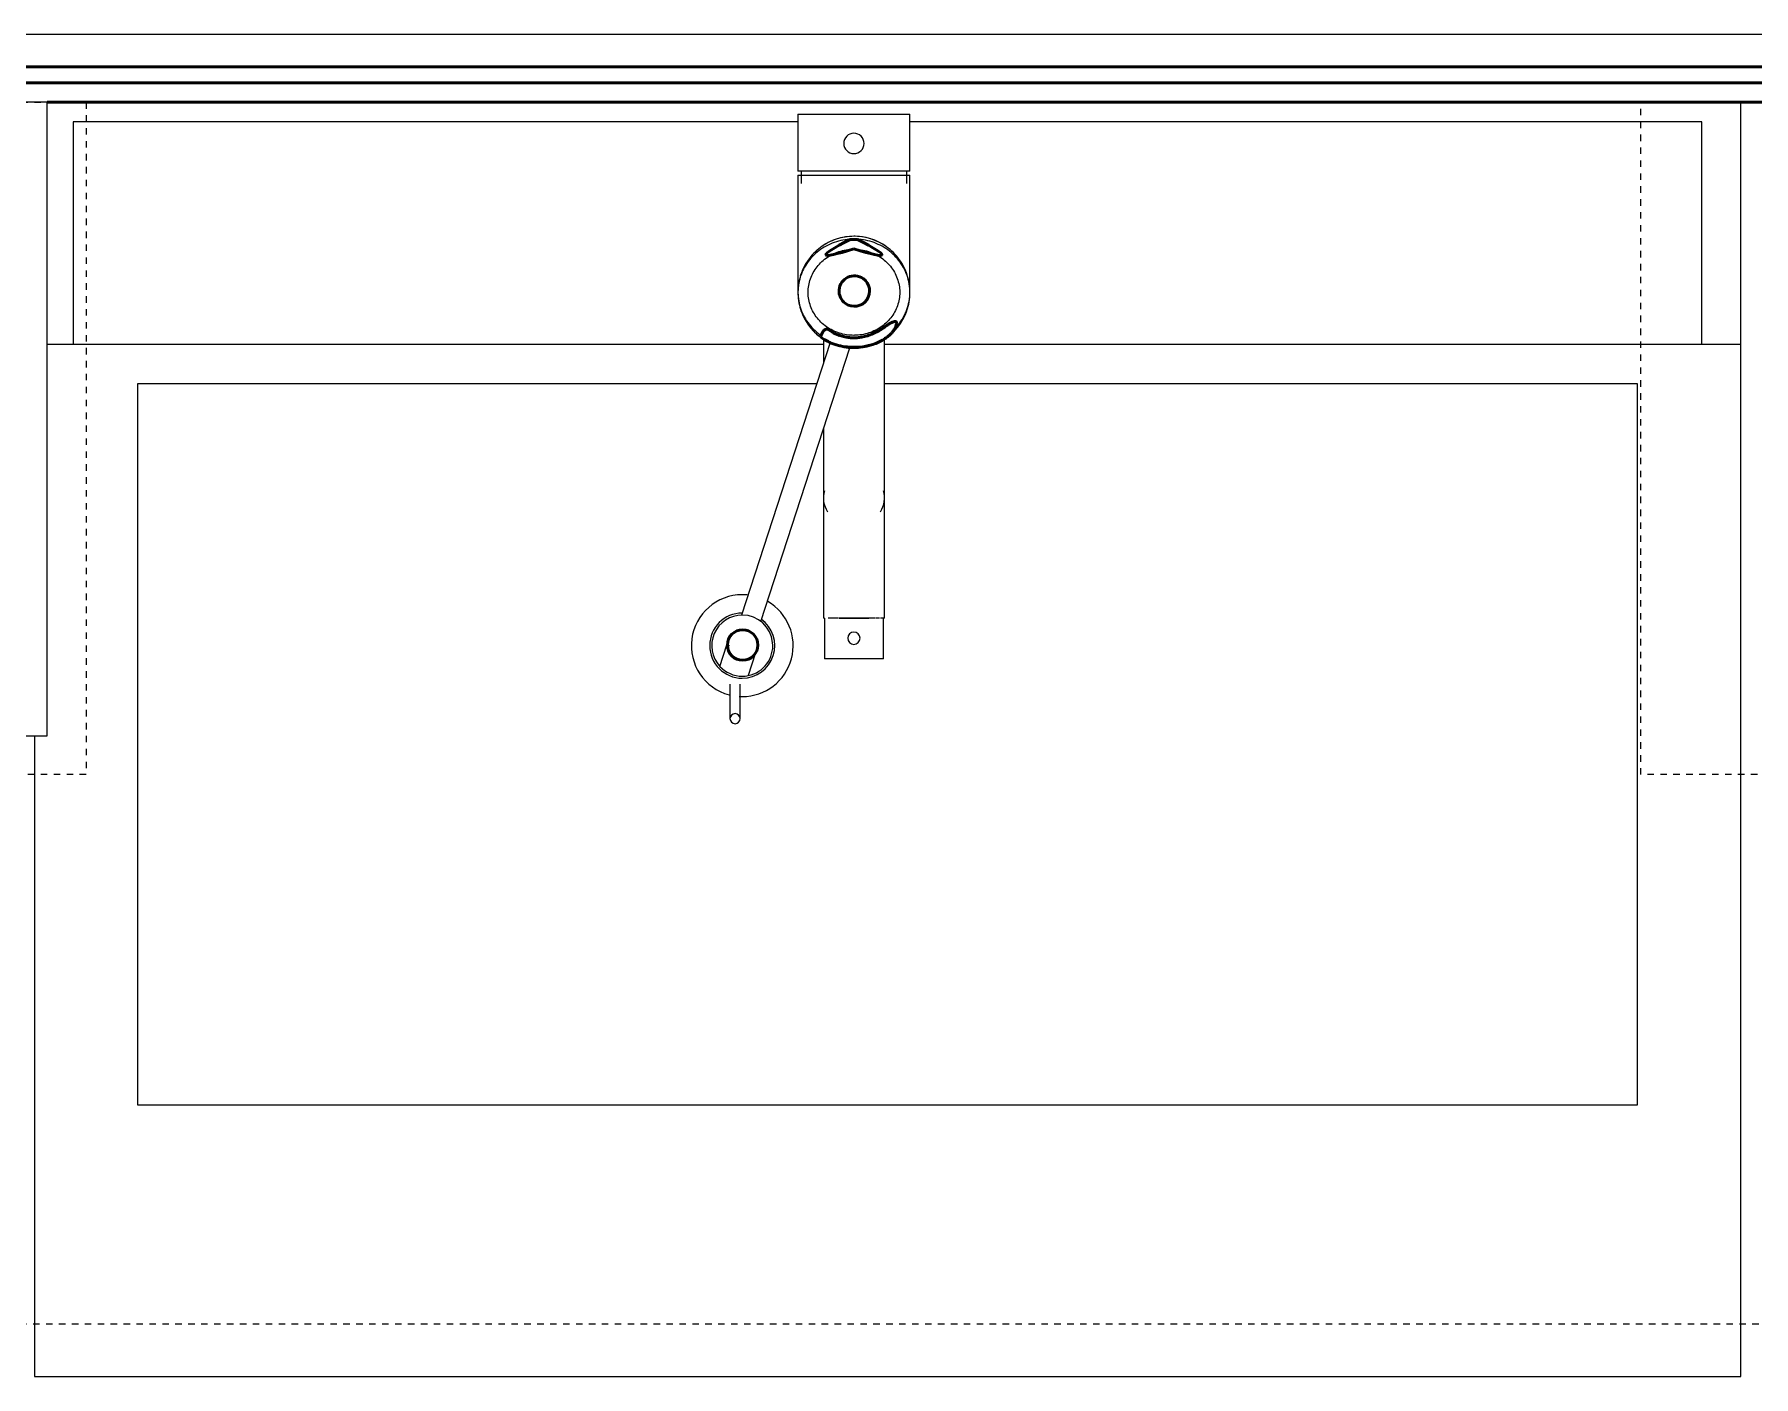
# Model space of a CAD drawing. Header units: inches. Extents: x -4217 to -1814, y 9706 to 12425.
# Drawn here: x -2871.32 to -2838.07, y 11421.91 to 11447.86 of the extents above; entities that cross this region are included whole.
import ezdxf

# ---------------------------------------------------------------- set-up
doc = ezdxf.new("R2010")
doc.units = ezdxf.units.IN
doc.header["$MEASUREMENT"] = 0
doc.linetypes.add('Dash', pattern=[0.25, 0.125, -0.125])
for name, color, linetype, lineweight in [('A-GENM-2', 250, 'Continuous', 9), ('A-GENM-3', 10, 'Continuous', 50), ('A-WALL-3', 10, 'Continuous', 50), ('A-WALL-4', 50, 'Continuous', 13), ('P-SANR-FIXT-2', 250, 'Continuous', 9), ('Q-CASE-3', 250, 'Continuous', 9), ('Q-CASE-4', 250, 'Dash', 9), ('Q-CASE-HDLN-1', 250, 'Dash', 9)]:
    doc.layers.add(name, color=color, linetype=linetype, lineweight=lineweight)

msp = doc.modelspace()

# ---------------------------------------------------------------- linework, layer by layer
at = {"layer": 'A-GENM-2'}
for p, q in [((-2856.55641, 11446.32117), (-2856.55641, 11445.21823)), ((-2856.55641, 11446.32117), (-2854.39106, 11446.32117)), ((-2854.39106, 11445.21823), (-2854.39106, 11446.32117)), ((-2854.39106, 11445.21823), (-2856.55641, 11445.21823)), ((-2856.55641, 11445.14007), (-2856.55641, 11442.87629)), ((-2856.55641, 11445.14007), (-2854.39106, 11445.14007)), ((-2856.49736, 11445.21823), (-2856.49736, 11444.97773)), ((-2854.45011, 11444.97773), (-2854.45011, 11445.21823)), ((-2854.39106, 11442.87629), (-2854.39106, 11445.14007)), ((-2855.93578, 11441.90582), (-2857.64897, 11436.63317)), ((-2857.27521, 11436.50943), (-2855.55481, 11441.80429)), ((-2856.06429, 11441.97643), (-2856.06429, 11441.51032)), ((-2854.88319, 11436.57708), (-2854.88319, 11441.97643)), ((-2856.06429, 11440.24452), (-2856.06429, 11436.57708)), ((-2856.06429, 11438.90149), (-2856.06429, 11437.98436)), ((-2854.88319, 11437.98436), (-2854.88319, 11438.90149)), ((-2856.04417, 11436.57708), (-2856.06429, 11436.57708)), ((-2856.0446, 11436.57708), (-2856.0446, 11435.78968)), ((-2855.89132, 11436.57708), (-2855.97055, 11436.57708)), ((-2855.76901, 11436.57708), (-2855.87869, 11436.57708)), ((-2855.62658, 11436.57708), (-2855.75971, 11436.57708)), ((-2855.75917, 11436.57708), (-2855.62682, 11436.57708)), ((-2855.32587, 11436.57708), (-2855.6216, 11436.57708)), ((-2855.62149, 11436.57708), (-2855.32599, 11436.57708)), ((-2855.18776, 11436.57708), (-2855.32089, 11436.57708)), ((-2855.32065, 11436.57708), (-2855.1883, 11436.57708)), ((-2855.06878, 11436.57708), (-2855.17846, 11436.57708)), ((-2854.97692, 11436.57708), (-2855.05615, 11436.57708)), ((-2854.88319, 11436.57708), (-2854.9623, 11436.57708)), ((-2854.90287, 11435.78968), (-2854.90287, 11436.57708)), ((-2858.06593, 11435.64279), (-2857.93364, 11436.06194)), ((-2857.93364, 11436.06194), (-2857.88173, 11436.04555)), ((-2857.3835, 11435.88831), (-2857.51688, 11435.46568)), ((-2854.90287, 11435.78968), (-2856.0446, 11435.78968)), ((-2857.87169, 11435.2977), (-2857.87169, 11434.63256)), ((-2857.67484, 11434.63256), (-2857.67484, 11435.2977))]:
    msp.add_line(p, q, dxfattribs=at)
at = {"layer": 'A-GENM-2', "flags": 128}
for points in [[(-2855.47374, 11443.90534), (-2855.51682, 11443.90453), (-2855.55983, 11443.90208), (-2855.60271, 11443.89802), (-2855.64539, 11443.89233), (-2855.6878, 11443.88503), (-2855.72988, 11443.87614), (-2855.77156, 11443.86565), (-2855.81278, 11443.8536), (-2855.85346, 11443.83999), (-2855.89356, 11443.82485), (-2855.93299, 11443.8082), (-2855.97171, 11443.79006), (-2856.00965, 11443.77046), (-2856.04675, 11443.74944), (-2856.08295, 11443.72701), (-2856.11819, 11443.70322), (-2856.15241, 11443.67811), (-2856.18557, 11443.6517), (-2856.2176, 11443.62405), (-2856.24845, 11443.59519), (-2856.27808, 11443.56516), (-2856.30644, 11443.53402), (-2856.33347, 11443.50182), (-2856.35913, 11443.46859), (-2856.38338, 11443.4344), (-2856.40618, 11443.39931), (-2856.42749, 11443.36335), (-2856.44727, 11443.3266), (-2856.4655, 11443.28911), (-2856.48213, 11443.25094), (-2856.49714, 11443.21215), (-2856.5105, 11443.17282), (-2856.5222, 11443.13299), (-2856.5322, 11443.09274), (-2856.54049, 11443.05213), (-2856.54707, 11443.01123), (-2856.55191, 11442.9701), (-2856.555, 11442.92883), (-2856.55635, 11442.88746), (-2856.55641, 11442.87629)], [(-2855.47374, 11443.95897), (-2855.51703, 11443.9581), (-2855.56026, 11443.9555), (-2855.60335, 11443.95118), (-2855.64623, 11443.94514), (-2855.68883, 11443.93738), (-2855.73109, 11443.92793), (-2855.77294, 11443.9168), (-2855.81431, 11443.904), (-2855.85514, 11443.88956), (-2855.89535, 11443.8735), (-2855.93489, 11443.85584), (-2855.97369, 11443.83662), (-2856.0117, 11443.81586), (-2856.04884, 11443.79359), (-2856.08506, 11443.76986), (-2856.12031, 11443.7447), (-2856.15452, 11443.71815), (-2856.18764, 11443.69025), (-2856.21962, 11443.66105), (-2856.2504, 11443.6306), (-2856.27994, 11443.59894), (-2856.3082, 11443.56612), (-2856.33512, 11443.5322), (-2856.36066, 11443.49723), (-2856.38478, 11443.46126), (-2856.40744, 11443.42436), (-2856.42861, 11443.38659), (-2856.44825, 11443.34799), (-2856.46634, 11443.30865), (-2856.48283, 11443.26861), (-2856.49772, 11443.22794), (-2856.51096, 11443.18671)], [(-2856.12031, 11443.7447), (-2856.15452, 11443.71815), (-2856.18764, 11443.69025), (-2856.21962, 11443.66105), (-2856.2504, 11443.6306), (-2856.27994, 11443.59894), (-2856.3082, 11443.56612), (-2856.33512, 11443.5322), (-2856.36066, 11443.49723), (-2856.38478, 11443.46126), (-2856.40744, 11443.42436), (-2856.42861, 11443.38659), (-2856.44825, 11443.34799), (-2856.46634, 11443.30865), (-2856.48283, 11443.26861)], [(-2856.12031, 11443.7447), (-2856.15452, 11443.71815), (-2856.18764, 11443.69025), (-2856.21962, 11443.66105), (-2856.2504, 11443.6306), (-2856.27994, 11443.59894), (-2856.3082, 11443.56612), (-2856.33512, 11443.5322), (-2856.36066, 11443.49723), (-2856.38478, 11443.46126), (-2856.40744, 11443.42436), (-2856.42861, 11443.38659), (-2856.44825, 11443.34799), (-2856.46634, 11443.30865), (-2856.48283, 11443.26861)], [(-2856.12031, 11443.7447), (-2856.15452, 11443.71815), (-2856.18764, 11443.69025), (-2856.21962, 11443.66105), (-2856.2504, 11443.6306), (-2856.27994, 11443.59894), (-2856.3082, 11443.56612), (-2856.33512, 11443.5322), (-2856.36066, 11443.49723), (-2856.38478, 11443.46126), (-2856.40744, 11443.42436), (-2856.42861, 11443.38659), (-2856.44825, 11443.34799), (-2856.46634, 11443.30865), (-2856.48283, 11443.26861)], [(-2856.12031, 11443.7447), (-2856.15452, 11443.71815), (-2856.18764, 11443.69025), (-2856.21962, 11443.66105), (-2856.2504, 11443.6306), (-2856.27994, 11443.59894), (-2856.3082, 11443.56612), (-2856.33512, 11443.5322), (-2856.36066, 11443.49723), (-2856.38478, 11443.46126), (-2856.40744, 11443.42436), (-2856.42861, 11443.38659), (-2856.44825, 11443.34799), (-2856.46634, 11443.30865), (-2856.48283, 11443.26861)], [(-2856.12031, 11443.7447), (-2856.15452, 11443.71815), (-2856.18764, 11443.69025), (-2856.21962, 11443.66105), (-2856.2504, 11443.6306), (-2856.27994, 11443.59894), (-2856.3082, 11443.56612), (-2856.33512, 11443.5322), (-2856.36066, 11443.49723), (-2856.38478, 11443.46126), (-2856.40744, 11443.42436), (-2856.42861, 11443.38659), (-2856.44825, 11443.34799), (-2856.46634, 11443.30865), (-2856.48283, 11443.26861)], [(-2856.35956, 11442.87629), (-2856.35886, 11442.90934), (-2856.35677, 11442.94234), (-2856.35328, 11442.97525), (-2856.34839, 11443.008), (-2856.34213, 11443.04054), (-2856.33449, 11443.07284), (-2856.32549, 11443.10484), (-2856.31514, 11443.13648), (-2856.30345, 11443.16772), (-2856.29044, 11443.19852), (-2856.27613, 11443.22881), (-2856.26054, 11443.25856), (-2856.2437, 11443.28772), (-2856.22562, 11443.31623), (-2856.20633, 11443.34406), (-2856.18587, 11443.37116), (-2856.16426, 11443.39749), (-2856.14154, 11443.423), (-2856.11774, 11443.44764), (-2856.0929, 11443.47139), (-2856.06705, 11443.49419), (-2856.04024, 11443.51601), (-2856.01251, 11443.53682), (-2855.9839, 11443.55658), (-2855.95445, 11443.57525), (-2855.92422, 11443.59281), (-2855.89325, 11443.60922), (-2855.8616, 11443.62445), (-2855.82931, 11443.63848), (-2855.79643, 11443.65129), (-2855.76302, 11443.66285), (-2855.72914, 11443.67314), (-2855.69483, 11443.68214), (-2855.66016, 11443.68985), (-2855.62519, 11443.69623), (-2855.58996, 11443.7013), (-2855.55454, 11443.70502), (-2855.51899, 11443.70741), (-2855.48336, 11443.70844), (-2855.47374, 11443.70849)], [(-2855.47374, 11443.95897), (-2855.51703, 11443.9581), (-2855.56026, 11443.9555), (-2855.60335, 11443.95118), (-2855.64623, 11443.94514), (-2855.68883, 11443.93738), (-2855.73109, 11443.92793), (-2855.77294, 11443.9168), (-2855.81431, 11443.904), (-2855.85514, 11443.88956), (-2855.89535, 11443.8735), (-2855.93489, 11443.85584), (-2855.97369, 11443.83662), (-2856.0117, 11443.81586), (-2856.04884, 11443.79359), (-2856.08506, 11443.76986)], [(-2855.47374, 11443.95897), (-2855.51703, 11443.9581), (-2855.56026, 11443.9555), (-2855.60335, 11443.95118), (-2855.64623, 11443.94514), (-2855.68883, 11443.93738), (-2855.73109, 11443.92793), (-2855.77294, 11443.9168), (-2855.81431, 11443.904), (-2855.85514, 11443.88956), (-2855.89535, 11443.8735), (-2855.93489, 11443.85584), (-2855.97369, 11443.83662), (-2856.0117, 11443.81586), (-2856.04884, 11443.79359), (-2856.08506, 11443.76986)], [(-2855.47374, 11443.95897), (-2855.51703, 11443.9581), (-2855.56026, 11443.9555), (-2855.60335, 11443.95118), (-2855.64623, 11443.94514), (-2855.68883, 11443.93738), (-2855.73109, 11443.92793), (-2855.77294, 11443.9168), (-2855.81431, 11443.904), (-2855.85514, 11443.88956), (-2855.89535, 11443.8735), (-2855.93489, 11443.85584), (-2855.97369, 11443.83662), (-2856.0117, 11443.81586), (-2856.04884, 11443.79359), (-2856.08506, 11443.76986)], [(-2855.47374, 11443.95897), (-2855.51703, 11443.9581), (-2855.56026, 11443.9555), (-2855.60335, 11443.95118), (-2855.64623, 11443.94514), (-2855.68883, 11443.93738), (-2855.73109, 11443.92793), (-2855.77294, 11443.9168), (-2855.81431, 11443.904), (-2855.85514, 11443.88956), (-2855.89535, 11443.8735), (-2855.93489, 11443.85584), (-2855.97369, 11443.83662), (-2856.0117, 11443.81586), (-2856.04884, 11443.79359), (-2856.08506, 11443.76986)], [(-2855.47374, 11443.95897), (-2855.51703, 11443.9581), (-2855.56026, 11443.9555), (-2855.60335, 11443.95118), (-2855.64623, 11443.94514), (-2855.68883, 11443.93738), (-2855.73109, 11443.92793), (-2855.77294, 11443.9168), (-2855.81431, 11443.904), (-2855.85514, 11443.88956), (-2855.89535, 11443.8735), (-2855.93489, 11443.85584), (-2855.97369, 11443.83662), (-2856.0117, 11443.81586), (-2856.04884, 11443.79359), (-2856.08506, 11443.76986)], [(-2854.4424, 11443.20575), (-2854.4564, 11443.24673), (-2854.47203, 11443.28711), (-2854.48926, 11443.32684), (-2854.50807, 11443.36585), (-2854.52842, 11443.40407), (-2854.55028, 11443.44146), (-2854.57362, 11443.47793), (-2854.5984, 11443.51345), (-2854.62458, 11443.54794), (-2854.65211, 11443.58136), (-2854.68097, 11443.61365), (-2854.71109, 11443.64477), (-2854.74243, 11443.67465), (-2854.77494, 11443.70325), (-2854.80857, 11443.73054), (-2854.84326, 11443.75645), (-2854.87896, 11443.78096), (-2854.91562, 11443.80402), (-2854.95316, 11443.8256), (-2854.99154, 11443.84566), (-2855.03069, 11443.86417), (-2855.07055, 11443.88109), (-2855.11105, 11443.89641), (-2855.15214, 11443.9101), (-2855.19374, 11443.92213), (-2855.23578, 11443.93249), (-2855.27821, 11443.94116), (-2855.32095, 11443.94813), (-2855.36393, 11443.95338), (-2855.40709, 11443.95691), (-2855.45036, 11443.95871), (-2855.47374, 11443.95897)], [(-2854.84326, 11443.75645), (-2854.87896, 11443.78096), (-2854.91562, 11443.80402), (-2854.95316, 11443.8256), (-2854.99154, 11443.84566), (-2855.03069, 11443.86417), (-2855.07055, 11443.88109), (-2855.11105, 11443.89641), (-2855.15214, 11443.9101), (-2855.19374, 11443.92213), (-2855.23578, 11443.93249), (-2855.27821, 11443.94116), (-2855.32095, 11443.94813), (-2855.36393, 11443.95338), (-2855.40709, 11443.95691), (-2855.45036, 11443.95871), (-2855.47374, 11443.95897)], [(-2854.84326, 11443.75645), (-2854.87896, 11443.78096), (-2854.91562, 11443.80402), (-2854.95316, 11443.8256), (-2854.99154, 11443.84566), (-2855.03069, 11443.86417), (-2855.07055, 11443.88109), (-2855.11105, 11443.89641), (-2855.15214, 11443.9101), (-2855.19374, 11443.92213), (-2855.23578, 11443.93249), (-2855.27821, 11443.94116), (-2855.32095, 11443.94813), (-2855.36393, 11443.95338), (-2855.40709, 11443.95691), (-2855.45036, 11443.95871), (-2855.47374, 11443.95897)], [(-2854.84326, 11443.75645), (-2854.87896, 11443.78096), (-2854.91562, 11443.80402), (-2854.95316, 11443.8256), (-2854.99154, 11443.84566), (-2855.03069, 11443.86417), (-2855.07055, 11443.88109), (-2855.11105, 11443.89641), (-2855.15214, 11443.9101), (-2855.19374, 11443.92213), (-2855.23578, 11443.93249), (-2855.27821, 11443.94116), (-2855.32095, 11443.94813), (-2855.36393, 11443.95338), (-2855.40709, 11443.95691), (-2855.45036, 11443.95871), (-2855.47374, 11443.95897)], [(-2854.84326, 11443.75645), (-2854.87896, 11443.78096), (-2854.91562, 11443.80402), (-2854.95316, 11443.8256), (-2854.99154, 11443.84566), (-2855.03069, 11443.86417), (-2855.07055, 11443.88109), (-2855.11105, 11443.89641), (-2855.15214, 11443.9101), (-2855.19374, 11443.92213), (-2855.23578, 11443.93249), (-2855.27821, 11443.94116), (-2855.32095, 11443.94813), (-2855.36393, 11443.95338), (-2855.40709, 11443.95691), (-2855.45036, 11443.95871), (-2855.47374, 11443.95897)], [(-2854.84326, 11443.75645), (-2854.87896, 11443.78096), (-2854.91562, 11443.80402), (-2854.95316, 11443.8256), (-2854.99154, 11443.84566), (-2855.03069, 11443.86417), (-2855.07055, 11443.88109), (-2855.11105, 11443.89641), (-2855.15214, 11443.9101), (-2855.19374, 11443.92213), (-2855.23578, 11443.93249), (-2855.27821, 11443.94116), (-2855.32095, 11443.94813), (-2855.36393, 11443.95338), (-2855.40709, 11443.95691), (-2855.45036, 11443.95871), (-2855.47374, 11443.95897)], [(-2854.39106, 11442.87629), (-2854.39193, 11442.91767), (-2854.39456, 11442.95898), (-2854.39893, 11443.00015), (-2854.40503, 11443.04111), (-2854.41287, 11443.08181), (-2854.42241, 11443.12216), (-2854.43365, 11443.16211), (-2854.44656, 11443.20159), (-2854.46113, 11443.24053), (-2854.47733, 11443.27887), (-2854.49513, 11443.31655), (-2854.51449, 11443.35351), (-2854.53539, 11443.38968), (-2854.55779, 11443.42502), (-2854.58166, 11443.45946), (-2854.60694, 11443.49295), (-2854.63361, 11443.52543), (-2854.66161, 11443.55687), (-2854.6909, 11443.5872), (-2854.72143, 11443.61638), (-2854.75315, 11443.64436), (-2854.78601, 11443.67111), (-2854.81995, 11443.69658), (-2854.85492, 11443.72072), (-2854.89086, 11443.74352), (-2854.92772, 11443.76493), (-2854.96544, 11443.78491), (-2855.00396, 11443.80345), (-2855.0432, 11443.8205), (-2855.08313, 11443.83605), (-2855.12366, 11443.85008), (-2855.16474, 11443.86255), (-2855.2063, 11443.87346), (-2855.24828, 11443.88279), (-2855.2906, 11443.89052), (-2855.33322, 11443.89664), (-2855.37605, 11443.90115), (-2855.41904, 11443.90403), (-2855.46211, 11443.90528), (-2855.47374, 11443.90534)], [(-2855.47374, 11443.70849), (-2855.4381, 11443.70782), (-2855.40252, 11443.7058), (-2855.36706, 11443.70243), (-2855.33177, 11443.69773), (-2855.29672, 11443.6917), (-2855.26197, 11443.68435), (-2855.22756, 11443.6757), (-2855.19355, 11443.66575), (-2855.16001, 11443.65453), (-2855.12699, 11443.64206), (-2855.09453, 11443.62836), (-2855.0627, 11443.61345), (-2855.03154, 11443.59735), (-2855.00111, 11443.5801), (-2854.97144, 11443.56173), (-2854.9426, 11443.54226), (-2854.91463, 11443.52173), (-2854.88757, 11443.50018), (-2854.86145, 11443.47764), (-2854.83634, 11443.45414), (-2854.81225, 11443.42973), (-2854.78923, 11443.40446), (-2854.76732, 11443.37835), (-2854.74655, 11443.35145), (-2854.72694, 11443.32382), (-2854.70854, 11443.29548), (-2854.69135, 11443.26649), (-2854.67542, 11443.2369), (-2854.66077, 11443.20674), (-2854.64741, 11443.17608), (-2854.63536, 11443.14495), (-2854.62464, 11443.11341), (-2854.61528, 11443.08151), (-2854.60727, 11443.04929), (-2854.60063, 11443.0168), (-2854.59538, 11442.9841), (-2854.59151, 11442.95124), (-2854.58904, 11442.91826), (-2854.58796, 11442.88521), (-2854.58791, 11442.87629)], [(-2854.4564, 11443.24673), (-2854.47203, 11443.28711), (-2854.48926, 11443.32684), (-2854.50807, 11443.36585), (-2854.52842, 11443.40407), (-2854.55028, 11443.44146), (-2854.57362, 11443.47793), (-2854.5984, 11443.51345), (-2854.62458, 11443.54794), (-2854.65211, 11443.58136), (-2854.68097, 11443.61365), (-2854.71109, 11443.64477), (-2854.74243, 11443.67465), (-2854.77494, 11443.70325), (-2854.80857, 11443.73054)], [(-2854.4564, 11443.24673), (-2854.47203, 11443.28711), (-2854.48926, 11443.32684), (-2854.50807, 11443.36585), (-2854.52842, 11443.40407), (-2854.55028, 11443.44146), (-2854.57362, 11443.47793), (-2854.5984, 11443.51345), (-2854.62458, 11443.54794), (-2854.65211, 11443.58136), (-2854.68097, 11443.61365), (-2854.71109, 11443.64477), (-2854.74243, 11443.67465), (-2854.77494, 11443.70325), (-2854.80857, 11443.73054)], [(-2854.4564, 11443.24673), (-2854.47203, 11443.28711), (-2854.48926, 11443.32684), (-2854.50807, 11443.36585), (-2854.52842, 11443.40407), (-2854.55028, 11443.44146), (-2854.57362, 11443.47793), (-2854.5984, 11443.51345), (-2854.62458, 11443.54794), (-2854.65211, 11443.58136), (-2854.68097, 11443.61365), (-2854.71109, 11443.64477), (-2854.74243, 11443.67465), (-2854.77494, 11443.70325), (-2854.80857, 11443.73054)], [(-2854.4564, 11443.24673), (-2854.47203, 11443.28711), (-2854.48926, 11443.32684), (-2854.50807, 11443.36585), (-2854.52842, 11443.40407), (-2854.55028, 11443.44146), (-2854.57362, 11443.47793), (-2854.5984, 11443.51345), (-2854.62458, 11443.54794), (-2854.65211, 11443.58136), (-2854.68097, 11443.61365), (-2854.71109, 11443.64477), (-2854.74243, 11443.67465), (-2854.77494, 11443.70325), (-2854.80857, 11443.73054)], [(-2854.4564, 11443.24673), (-2854.47203, 11443.28711), (-2854.48926, 11443.32684), (-2854.50807, 11443.36585), (-2854.52842, 11443.40407), (-2854.55028, 11443.44146), (-2854.57362, 11443.47793), (-2854.5984, 11443.51345), (-2854.62458, 11443.54794), (-2854.65211, 11443.58136), (-2854.68097, 11443.61365), (-2854.71109, 11443.64477), (-2854.74243, 11443.67465), (-2854.77494, 11443.70325), (-2854.80857, 11443.73054)], [(-2856.52254, 11443.14498), (-2856.53245, 11443.10283), (-2856.54066, 11443.06031), (-2856.54717, 11443.0175), (-2856.55195, 11442.97446), (-2856.55502, 11442.93126), (-2856.55635, 11442.88798), (-2856.55595, 11442.84468), (-2856.55382, 11442.80142), (-2856.54996, 11442.75829), (-2856.54439, 11442.71535), (-2856.53709, 11442.67266), (-2856.5281, 11442.6303), (-2856.51742, 11442.58834), (-2856.50507, 11442.54683), (-2856.49107, 11442.50585), (-2856.47544, 11442.46547), (-2856.45821, 11442.42574), (-2856.43941, 11442.38673), (-2856.41906, 11442.3485), (-2856.3972, 11442.31112), (-2856.37386, 11442.27465), (-2856.34908, 11442.23913), (-2856.3229, 11442.20464), (-2856.29536, 11442.17122), (-2856.26651, 11442.13893), (-2856.23639, 11442.10781), (-2856.20505, 11442.07793), (-2856.17253, 11442.04932), (-2856.13891, 11442.02204)], [(-2856.52254, 11443.14498), (-2856.53245, 11443.10283), (-2856.54066, 11443.06031), (-2856.54717, 11443.0175), (-2856.55195, 11442.97446), (-2856.55502, 11442.93126), (-2856.55635, 11442.88798), (-2856.55595, 11442.84468), (-2856.55382, 11442.80142), (-2856.54996, 11442.75829), (-2856.54439, 11442.71535), (-2856.53709, 11442.67266), (-2856.5281, 11442.6303), (-2856.51742, 11442.58834), (-2856.50507, 11442.54683)], [(-2856.52254, 11443.14498), (-2856.53245, 11443.10283), (-2856.54066, 11443.06031), (-2856.54717, 11443.0175), (-2856.55195, 11442.97446), (-2856.55502, 11442.93126), (-2856.55635, 11442.88798), (-2856.55595, 11442.84468), (-2856.55382, 11442.80142), (-2856.54996, 11442.75829), (-2856.54439, 11442.71535), (-2856.53709, 11442.67266), (-2856.5281, 11442.6303), (-2856.51742, 11442.58834), (-2856.50507, 11442.54683)], [(-2856.52254, 11443.14498), (-2856.53245, 11443.10283), (-2856.54066, 11443.06031), (-2856.54717, 11443.0175), (-2856.55195, 11442.97446), (-2856.55502, 11442.93126), (-2856.55635, 11442.88798), (-2856.55595, 11442.84468), (-2856.55382, 11442.80142), (-2856.54996, 11442.75829), (-2856.54439, 11442.71535), (-2856.53709, 11442.67266), (-2856.5281, 11442.6303), (-2856.51742, 11442.58834), (-2856.50507, 11442.54683)], [(-2856.52254, 11443.14498), (-2856.53245, 11443.10283), (-2856.54066, 11443.06031), (-2856.54717, 11443.0175), (-2856.55195, 11442.97446), (-2856.55502, 11442.93126), (-2856.55635, 11442.88798), (-2856.55595, 11442.84468), (-2856.55382, 11442.80142), (-2856.54996, 11442.75829), (-2856.54439, 11442.71535), (-2856.53709, 11442.67266), (-2856.5281, 11442.6303), (-2856.51742, 11442.58834), (-2856.50507, 11442.54683)], [(-2856.52254, 11443.14498), (-2856.53245, 11443.10283), (-2856.54066, 11443.06031), (-2856.54717, 11443.0175), (-2856.55195, 11442.97446), (-2856.55502, 11442.93126), (-2856.55635, 11442.88798), (-2856.55595, 11442.84468), (-2856.55382, 11442.80142), (-2856.54996, 11442.75829), (-2856.54439, 11442.71535), (-2856.53709, 11442.67266), (-2856.5281, 11442.6303), (-2856.51742, 11442.58834), (-2856.50507, 11442.54683)], [(-2854.44976, 11442.52464), (-2854.43651, 11442.56587), (-2854.42493, 11442.6076), (-2854.41502, 11442.64975), (-2854.40681, 11442.69227), (-2854.40031, 11442.73508), (-2854.39552, 11442.77812), (-2854.39246, 11442.82132), (-2854.39112, 11442.8646), (-2854.39152, 11442.9079), (-2854.39365, 11442.95115), (-2854.39751, 11442.99429), (-2854.40309, 11443.03723), (-2854.41038, 11443.07992), (-2854.41937, 11443.12228), (-2854.43005, 11443.16424)], [(-2854.43651, 11442.56587), (-2854.42493, 11442.6076), (-2854.41502, 11442.64975), (-2854.40681, 11442.69227), (-2854.40031, 11442.73508), (-2854.39552, 11442.77812), (-2854.39246, 11442.82132), (-2854.39112, 11442.8646), (-2854.39152, 11442.9079), (-2854.39365, 11442.95115), (-2854.39751, 11442.99429), (-2854.40309, 11443.03723), (-2854.41038, 11443.07992), (-2854.41937, 11443.12228), (-2854.43005, 11443.16424)], [(-2854.43651, 11442.56587), (-2854.42493, 11442.6076), (-2854.41502, 11442.64975), (-2854.40681, 11442.69227), (-2854.40031, 11442.73508), (-2854.39552, 11442.77812), (-2854.39246, 11442.82132), (-2854.39112, 11442.8646), (-2854.39152, 11442.9079), (-2854.39365, 11442.95115), (-2854.39751, 11442.99429), (-2854.40309, 11443.03723), (-2854.41038, 11443.07992), (-2854.41937, 11443.12228), (-2854.43005, 11443.16424)], [(-2854.43651, 11442.56587), (-2854.42493, 11442.6076), (-2854.41502, 11442.64975), (-2854.40681, 11442.69227), (-2854.40031, 11442.73508), (-2854.39552, 11442.77812), (-2854.39246, 11442.82132), (-2854.39112, 11442.8646), (-2854.39152, 11442.9079), (-2854.39365, 11442.95115), (-2854.39751, 11442.99429), (-2854.40309, 11443.03723), (-2854.41038, 11443.07992), (-2854.41937, 11443.12228), (-2854.43005, 11443.16424)], [(-2854.43651, 11442.56587), (-2854.42493, 11442.6076), (-2854.41502, 11442.64975), (-2854.40681, 11442.69227), (-2854.40031, 11442.73508), (-2854.39552, 11442.77812), (-2854.39246, 11442.82132), (-2854.39112, 11442.8646), (-2854.39152, 11442.9079), (-2854.39365, 11442.95115), (-2854.39751, 11442.99429), (-2854.40309, 11443.03723), (-2854.41038, 11443.07992), (-2854.41937, 11443.12228), (-2854.43005, 11443.16424)], [(-2854.43651, 11442.56587), (-2854.42493, 11442.6076), (-2854.41502, 11442.64975), (-2854.40681, 11442.69227), (-2854.40031, 11442.73508), (-2854.39552, 11442.77812), (-2854.39246, 11442.82132), (-2854.39112, 11442.8646), (-2854.39152, 11442.9079), (-2854.39365, 11442.95115), (-2854.39751, 11442.99429), (-2854.40309, 11443.03723), (-2854.41038, 11443.07992), (-2854.41937, 11443.12228), (-2854.43005, 11443.16424)], [(-2856.55641, 11442.87629), (-2856.55554, 11442.83491), (-2856.55291, 11442.7936), (-2856.54855, 11442.75243), (-2856.54244, 11442.71146), (-2856.53461, 11442.67077), (-2856.52506, 11442.63041), (-2856.51382, 11442.59047), (-2856.50091, 11442.55099), (-2856.48634, 11442.51205), (-2856.47014, 11442.47371), (-2856.45235, 11442.43603), (-2856.43298, 11442.39907), (-2856.41208, 11442.3629), (-2856.38968, 11442.32756), (-2856.36582, 11442.29312), (-2856.34053, 11442.25963), (-2856.31386, 11442.22714), (-2856.28586, 11442.19571), (-2856.25657, 11442.16538), (-2856.22604, 11442.1362), (-2856.19432, 11442.10822), (-2856.16147, 11442.08147), (-2856.12753, 11442.056), (-2856.09255, 11442.03185)], [(-2855.47374, 11442.04409), (-2855.50937, 11442.04476), (-2855.54495, 11442.04678), (-2855.58041, 11442.05014), (-2855.6157, 11442.05485), (-2855.65075, 11442.06088), (-2855.68551, 11442.06823), (-2855.71992, 11442.07688), (-2855.75392, 11442.08683), (-2855.78746, 11442.09804), (-2855.82049, 11442.11052), (-2855.85294, 11442.12422), (-2855.88478, 11442.13913), (-2855.91593, 11442.15523), (-2855.94637, 11442.17248), (-2855.97603, 11442.19085), (-2856.00487, 11442.21032), (-2856.03284, 11442.23085), (-2856.05991, 11442.2524), (-2856.08602, 11442.27494), (-2856.11114, 11442.29844), (-2856.13522, 11442.32284), (-2856.15824, 11442.34812), (-2856.18015, 11442.37423), (-2856.20093, 11442.40113), (-2856.22053, 11442.42876), (-2856.23894, 11442.4571), (-2856.25612, 11442.48609), (-2856.27205, 11442.51568), (-2856.28671, 11442.54583), (-2856.30007, 11442.5765), (-2856.31211, 11442.60763), (-2856.32283, 11442.63917), (-2856.3322, 11442.67107), (-2856.3402, 11442.70329), (-2856.34684, 11442.73578), (-2856.3521, 11442.76848), (-2856.35596, 11442.80134), (-2856.35844, 11442.83432), (-2856.35951, 11442.86737), (-2856.35956, 11442.87629)], [(-2854.58791, 11442.87629), (-2854.58861, 11442.84324), (-2854.59071, 11442.81023), (-2854.5942, 11442.77733), (-2854.59908, 11442.74458), (-2854.60534, 11442.71203), (-2854.61298, 11442.67974), (-2854.62198, 11442.64774), (-2854.63234, 11442.6161), (-2854.64402, 11442.58486), (-2854.65703, 11442.55406), (-2854.67134, 11442.52377), (-2854.68693, 11442.49402), (-2854.70378, 11442.46486), (-2854.72185, 11442.43634), (-2854.74114, 11442.40851), (-2854.7616, 11442.38141), (-2854.78321, 11442.35509), (-2854.80593, 11442.32958), (-2854.82973, 11442.30494), (-2854.85457, 11442.28119), (-2854.88042, 11442.25839), (-2854.90723, 11442.23656), (-2854.93497, 11442.21576), (-2854.96358, 11442.196), (-2854.99302, 11442.17733), (-2855.02325, 11442.15977), (-2855.05422, 11442.14336), (-2855.08588, 11442.12813), (-2855.11817, 11442.1141), (-2855.15104, 11442.10129), (-2855.18445, 11442.08973), (-2855.21834, 11442.07944), (-2855.25264, 11442.07043), (-2855.28731, 11442.06273), (-2855.32229, 11442.05634), (-2855.35752, 11442.05128), (-2855.39293, 11442.04756), (-2855.42849, 11442.04517), (-2855.46412, 11442.04414), (-2855.47374, 11442.04409)], [(-2854.66939, 11442.18741), (-2854.64104, 11442.21855), (-2854.61401, 11442.25076), (-2854.58834, 11442.28398), (-2854.56409, 11442.31817), (-2854.54129, 11442.35327), (-2854.51998, 11442.38923), (-2854.5002, 11442.42598), (-2854.48198, 11442.46347), (-2854.46535, 11442.50164), (-2854.45033, 11442.54042), (-2854.43697, 11442.57976), (-2854.42528, 11442.61959), (-2854.41527, 11442.65984), (-2854.40698, 11442.70045), (-2854.40041, 11442.74135), (-2854.39557, 11442.78247), (-2854.39247, 11442.82375), (-2854.39112, 11442.86512), (-2854.39106, 11442.87629)], [(-2856.49107, 11442.50585), (-2856.47544, 11442.46547), (-2856.45821, 11442.42574), (-2856.43941, 11442.38673), (-2856.41906, 11442.3485), (-2856.3972, 11442.31112), (-2856.37386, 11442.27465), (-2856.34908, 11442.23913), (-2856.3229, 11442.20464), (-2856.29536, 11442.17122), (-2856.26651, 11442.13893), (-2856.23639, 11442.10781), (-2856.20505, 11442.07793), (-2856.17253, 11442.04932), (-2856.13891, 11442.02204)], [(-2856.49107, 11442.50585), (-2856.47544, 11442.46547), (-2856.45821, 11442.42574), (-2856.43941, 11442.38673), (-2856.41906, 11442.3485), (-2856.3972, 11442.31112), (-2856.37386, 11442.27465), (-2856.34908, 11442.23913), (-2856.3229, 11442.20464), (-2856.29536, 11442.17122), (-2856.26651, 11442.13893), (-2856.23639, 11442.10781), (-2856.20505, 11442.07793), (-2856.17253, 11442.04932), (-2856.13891, 11442.02204)], [(-2856.49107, 11442.50585), (-2856.47544, 11442.46547), (-2856.45821, 11442.42574), (-2856.43941, 11442.38673), (-2856.41906, 11442.3485), (-2856.3972, 11442.31112), (-2856.37386, 11442.27465), (-2856.34908, 11442.23913), (-2856.3229, 11442.20464), (-2856.29536, 11442.17122), (-2856.26651, 11442.13893), (-2856.23639, 11442.10781), (-2856.20505, 11442.07793), (-2856.17253, 11442.04932), (-2856.13891, 11442.02204)], [(-2856.49107, 11442.50585), (-2856.47544, 11442.46547), (-2856.45821, 11442.42574), (-2856.43941, 11442.38673), (-2856.41906, 11442.3485), (-2856.3972, 11442.31112), (-2856.37386, 11442.27465), (-2856.34908, 11442.23913), (-2856.3229, 11442.20464), (-2856.29536, 11442.17122), (-2856.26651, 11442.13893), (-2856.23639, 11442.10781), (-2856.20505, 11442.07793), (-2856.17253, 11442.04932), (-2856.13891, 11442.02204)], [(-2856.49107, 11442.50585), (-2856.47544, 11442.46547), (-2856.45821, 11442.42574), (-2856.43941, 11442.38673), (-2856.41906, 11442.3485), (-2856.3972, 11442.31112), (-2856.37386, 11442.27465), (-2856.34908, 11442.23913), (-2856.3229, 11442.20464), (-2856.29536, 11442.17122), (-2856.26651, 11442.13893), (-2856.23639, 11442.10781), (-2856.20505, 11442.07793), (-2856.17253, 11442.04932), (-2856.13891, 11442.02204)], [(-2854.72786, 11442.09153), (-2854.69707, 11442.12198), (-2854.66753, 11442.15364), (-2854.63928, 11442.18646), (-2854.61236, 11442.22038), (-2854.58682, 11442.25535), (-2854.5627, 11442.29132), (-2854.54003, 11442.32822), (-2854.51886, 11442.36599), (-2854.49922, 11442.40459), (-2854.48113, 11442.44393), (-2854.46464, 11442.48397)], [(-2854.72786, 11442.09153), (-2854.69707, 11442.12198), (-2854.66753, 11442.15364), (-2854.63928, 11442.18646), (-2854.61236, 11442.22038), (-2854.58682, 11442.25535), (-2854.5627, 11442.29132), (-2854.54003, 11442.32822), (-2854.51886, 11442.36599), (-2854.49922, 11442.40459), (-2854.48113, 11442.44393), (-2854.46464, 11442.48397)], [(-2854.72786, 11442.09153), (-2854.69707, 11442.12198), (-2854.66753, 11442.15364), (-2854.63928, 11442.18646), (-2854.61236, 11442.22038), (-2854.58682, 11442.25535), (-2854.5627, 11442.29132), (-2854.54003, 11442.32822), (-2854.51886, 11442.36599), (-2854.49922, 11442.40459), (-2854.48113, 11442.44393), (-2854.46464, 11442.48397)], [(-2854.72786, 11442.09153), (-2854.69707, 11442.12198), (-2854.66753, 11442.15364), (-2854.63928, 11442.18646), (-2854.61236, 11442.22038), (-2854.58682, 11442.25535), (-2854.5627, 11442.29132), (-2854.54003, 11442.32822), (-2854.51886, 11442.36599), (-2854.49922, 11442.40459), (-2854.48113, 11442.44393), (-2854.46464, 11442.48397)], [(-2854.72786, 11442.09153), (-2854.69707, 11442.12198), (-2854.66753, 11442.15364), (-2854.63928, 11442.18646), (-2854.61236, 11442.22038), (-2854.58682, 11442.25535), (-2854.5627, 11442.29132), (-2854.54003, 11442.32822), (-2854.51886, 11442.36599), (-2854.49922, 11442.40459), (-2854.48113, 11442.44393), (-2854.46464, 11442.48397)], [(-2854.72786, 11442.09153), (-2854.69707, 11442.12198), (-2854.66753, 11442.15364), (-2854.63928, 11442.18646), (-2854.61236, 11442.22038), (-2854.58682, 11442.25535), (-2854.5627, 11442.29132), (-2854.54003, 11442.32822), (-2854.51886, 11442.36599), (-2854.49922, 11442.40459), (-2854.48113, 11442.44393), (-2854.46464, 11442.48397)], [(-2855.47374, 11442.0027), (-2855.50937, 11442.00338), (-2855.54495, 11442.0054), (-2855.58041, 11442.00876), (-2855.6157, 11442.01346), (-2855.65075, 11442.01949), (-2855.68551, 11442.02684), (-2855.71992, 11442.0355), (-2855.75392, 11442.04544), (-2855.78746, 11442.05666), (-2855.82049, 11442.06913), (-2855.85294, 11442.08284), (-2855.88478, 11442.09775), (-2855.91593, 11442.11385), (-2855.94637, 11442.13109), (-2855.97036, 11442.14583)], [(-2855.05523, 11442.10147), (-2855.08691, 11442.08627), (-2855.11922, 11442.07228), (-2855.15212, 11442.05951), (-2855.18554, 11442.04799), (-2855.21944, 11442.03775), (-2855.25376, 11442.02878), (-2855.28844, 11442.02112), (-2855.32342, 11442.01478), (-2855.35866, 11442.00976), (-2855.39408, 11442.00608), (-2855.42964, 11442.00374), (-2855.46527, 11442.00274), (-2855.47374, 11442.0027)], [(-2855.98076, 11441.92564), (-2855.94222, 11441.90716), (-2855.90295, 11441.89015), (-2855.863, 11441.87465), (-2855.82245, 11441.86068), (-2855.78135, 11441.84825), (-2855.73978, 11441.8374), (-2855.69779, 11441.82812), (-2855.65545, 11441.82045), (-2855.61283, 11441.81438), (-2855.56999, 11441.80993), (-2855.527, 11441.8071), (-2855.48393, 11441.8059), (-2855.47374, 11441.80585)], [(-2855.91678, 11441.88841), (-2855.87692, 11441.87149), (-2855.83642, 11441.85617), (-2855.79534, 11441.84248), (-2855.75374, 11441.83045), (-2855.71169, 11441.82008), (-2855.66926, 11441.81141), (-2855.62652, 11441.80445), (-2855.58354, 11441.79919), (-2855.54038, 11441.79567), (-2855.49711, 11441.79386), (-2855.47374, 11441.79361)], [(-2855.91678, 11441.88841), (-2855.87692, 11441.87149), (-2855.83642, 11441.85617), (-2855.79534, 11441.84248), (-2855.75374, 11441.83045), (-2855.71169, 11441.82008), (-2855.66926, 11441.81141), (-2855.62652, 11441.80445), (-2855.58354, 11441.79919), (-2855.54038, 11441.79567), (-2855.49711, 11441.79386), (-2855.47374, 11441.79361)], [(-2855.91678, 11441.88841), (-2855.87692, 11441.87149), (-2855.83642, 11441.85617), (-2855.79534, 11441.84248), (-2855.75374, 11441.83045), (-2855.71169, 11441.82008), (-2855.66926, 11441.81141), (-2855.62652, 11441.80445), (-2855.58354, 11441.79919), (-2855.54038, 11441.79567), (-2855.49711, 11441.79386), (-2855.47374, 11441.79361)], [(-2855.91678, 11441.88841), (-2855.87692, 11441.87149), (-2855.83642, 11441.85617), (-2855.79534, 11441.84248), (-2855.75374, 11441.83045), (-2855.71169, 11441.82008), (-2855.66926, 11441.81141), (-2855.62652, 11441.80445), (-2855.58354, 11441.79919), (-2855.54038, 11441.79567), (-2855.49711, 11441.79386), (-2855.47374, 11441.79361)], [(-2855.91678, 11441.88841), (-2855.87692, 11441.87149), (-2855.83642, 11441.85617), (-2855.79534, 11441.84248), (-2855.75374, 11441.83045), (-2855.71169, 11441.82008), (-2855.66926, 11441.81141), (-2855.62652, 11441.80445), (-2855.58354, 11441.79919), (-2855.54038, 11441.79567), (-2855.49711, 11441.79386), (-2855.47374, 11441.79361)], [(-2855.91678, 11441.88841), (-2855.87692, 11441.87149), (-2855.83642, 11441.85617), (-2855.79534, 11441.84248), (-2855.75374, 11441.83045), (-2855.71169, 11441.82008), (-2855.66926, 11441.81141), (-2855.62652, 11441.80445), (-2855.58354, 11441.79919), (-2855.54038, 11441.79567), (-2855.49711, 11441.79386), (-2855.47374, 11441.79361)], [(-2855.47374, 11441.80585), (-2855.43066, 11441.80667), (-2855.38764, 11441.80911), (-2855.34476, 11441.81318), (-2855.30208, 11441.81887), (-2855.25967, 11441.82616), (-2855.21759, 11441.83506), (-2855.17591, 11441.84554), (-2855.13469, 11441.8576), (-2855.09401, 11441.87121), (-2855.05392, 11441.88635), (-2855.01448, 11441.903), (-2854.97576, 11441.92114), (-2854.96687, 11441.92556)], [(-2855.47374, 11441.79361), (-2855.43044, 11441.79448), (-2855.38721, 11441.79707), (-2855.34413, 11441.8014), (-2855.30125, 11441.80744), (-2855.25864, 11441.81519), (-2855.21638, 11441.82464), (-2855.17453, 11441.83578), (-2855.13316, 11441.84857), (-2855.09234, 11441.86302), (-2855.05212, 11441.87908)], [(-2855.47374, 11441.79361), (-2855.43044, 11441.79448), (-2855.38721, 11441.79707), (-2855.34413, 11441.8014), (-2855.30125, 11441.80744), (-2855.25864, 11441.81519), (-2855.21638, 11441.82464), (-2855.17453, 11441.83578), (-2855.13316, 11441.84857), (-2855.09234, 11441.86302), (-2855.05212, 11441.87908)], [(-2855.47374, 11441.79361), (-2855.43044, 11441.79448), (-2855.38721, 11441.79707), (-2855.34413, 11441.8014), (-2855.30125, 11441.80744), (-2855.25864, 11441.81519), (-2855.21638, 11441.82464), (-2855.17453, 11441.83578), (-2855.13316, 11441.84857), (-2855.09234, 11441.86302), (-2855.05212, 11441.87908)], [(-2855.47374, 11441.79361), (-2855.43044, 11441.79448), (-2855.38721, 11441.79707), (-2855.34413, 11441.8014), (-2855.30125, 11441.80744), (-2855.25864, 11441.81519), (-2855.21638, 11441.82464), (-2855.17453, 11441.83578), (-2855.13316, 11441.84857), (-2855.09234, 11441.86302), (-2855.05212, 11441.87908)], [(-2855.47374, 11441.79361), (-2855.43044, 11441.79448), (-2855.38721, 11441.79707), (-2855.34413, 11441.8014), (-2855.30125, 11441.80744), (-2855.25864, 11441.81519), (-2855.21638, 11441.82464), (-2855.17453, 11441.83578), (-2855.13316, 11441.84857), (-2855.09234, 11441.86302), (-2855.05212, 11441.87908)], [(-2855.47374, 11441.79361), (-2855.43044, 11441.79448), (-2855.38721, 11441.79707), (-2855.34413, 11441.8014), (-2855.30125, 11441.80744), (-2855.25864, 11441.81519), (-2855.21638, 11441.82464), (-2855.17453, 11441.83578), (-2855.13316, 11441.84857), (-2855.09234, 11441.86302), (-2855.05212, 11441.87908)], [(-2855.01258, 11441.89674), (-2854.97378, 11441.91596), (-2854.93578, 11441.93672), (-2854.89863, 11441.95899), (-2854.86241, 11441.98272)], [(-2855.01258, 11441.89674), (-2854.97378, 11441.91596), (-2854.93578, 11441.93672), (-2854.89863, 11441.95899), (-2854.86241, 11441.98272)], [(-2855.01258, 11441.89674), (-2854.97378, 11441.91596), (-2854.93578, 11441.93672), (-2854.89863, 11441.95899), (-2854.86241, 11441.98272)], [(-2855.01258, 11441.89674), (-2854.97378, 11441.91596), (-2854.93578, 11441.93672), (-2854.89863, 11441.95899), (-2854.86241, 11441.98272)], [(-2855.01258, 11441.89674), (-2854.97378, 11441.91596), (-2854.93578, 11441.93672), (-2854.89863, 11441.95899), (-2854.86241, 11441.98272)], [(-2855.01258, 11441.89674), (-2854.97378, 11441.91596), (-2854.93578, 11441.93672), (-2854.89863, 11441.95899), (-2854.86241, 11441.98272)]]:
    msp.add_lwpolyline(points, dxfattribs=at)
at = {"layer": 'A-GENM-2'}
for centre, radius, start, end in [((-2855.47374, 11445.75472), 0.19685, 90, 270), ((-2855.47374, 11445.75472), 0.19685, 270, 90), ((-2855.47374, 11442.87629), 1.08268, 128.258092, 160.645249), ((-2855.47374, 11442.87629), 1.08268, 90, 124.663315), ((-2855.47374, 11442.87629), 1.08268, 54.814225, 90), ((-2855.47374, 11442.87629), 1.08268, 19.152422, 51.741908), ((-2855.47374, 11442.87629), 1.08268, 165, 195), ((-2855.47374, 11442.87629), 1.08268, 345, 15), ((-2855.47374, 11442.87629), 1.08268, 199.152422, 232.41106), ((-2855.47374, 11442.87629), 1.08268, 309.219912, 340.645249), ((-2855.47374, 11442.87629), 1.08268, 235.61839, 270), ((-2855.47374, 11442.87629), 1.08268, 270, 304.663315), ((-2857.63321, 11436.04466), 0.98425, 90, 255), ((-2857.63321, 11436.04466), 0.98425, 83.129105, 90), ((-2857.63321, 11436.04466), 0.62992, 90, 270), ((-2857.63321, 11436.04466), 0.98425, 270, 60), ((-2857.63321, 11436.04466), 0.59055, 90, 222.883465), ((-2857.63321, 11436.04466), 0.59055, 281.360294, 90), ((-2857.63321, 11436.04466), 0.62992, 270, 54.273778), ((-2855.47374, 11436.18685), 0.11811, 90, 270), ((-2855.47374, 11436.18685), 0.11811, 270, 90), ((-2857.63321, 11436.04466), 0.59055, 222.883465, 270), ((-2857.63321, 11436.04466), 0.59055, 270, 281.360294), ((-2857.63321, 11436.04466), 0.98425, 266.37544, 270)]:
    msp.add_arc(centre, radius, start, end, dxfattribs=at)
for centre, major_axis, ratio, start_param, end_param in [((-2855.47374, 11438.90149), (-0.59055, 0), 0.90630779, 6.02138592, 6.80678408), ((-2855.47374, 11438.90149), (-0.59055, 0), 0.90630779, 2.61799388, 3.40339204), ((-2857.77327, 11434.63256), (-0.09843, 0), 0.98480775, 4.71238898, 7.85398163), ((-2857.77327, 11434.63256), (-0.09843, 0), 0.98480775, 1.57079633, 4.71238898)]:
    msp.add_ellipse(centre, major_axis=major_axis, ratio=ratio, start_param=start_param, end_param=end_param, dxfattribs=at)
at = {"layer": 'A-GENM-3'}
for centre, start, end in [((-2855.46618, 11442.90023), 54.968118, 234.968118), ((-2855.46618, 11442.90023), 234.968118, 54.968118), ((-2857.62602, 11436.05675), 90, 270), ((-2857.62602, 11436.05675), 270, 90)]:
    msp.add_arc(centre, 0.29528, start, end, dxfattribs=at)
for points in [[(-2855.54521, 11443.89775), (-2855.8706, 11443.73048), (-2856.18407, 11443.53252), (-2855.82295, 11443.60771), (-2855.47374, 11443.71359)], [(-2855.47374, 11443.89998), (-2855.48566, 11443.90011), (-2855.50951, 11443.89987), (-2855.53331, 11443.89862), (-2855.54521, 11443.89775)], [(-2855.40226, 11443.89775), (-2855.41416, 11443.89862), (-2855.43797, 11443.89987), (-2855.46181, 11443.90011), (-2855.47374, 11443.89998)], [(-2855.47374, 11443.71359), (-2855.12453, 11443.60771), (-2854.76341, 11443.53252), (-2855.07688, 11443.73048), (-2855.40226, 11443.89775)], [(-2855.47374, 11441.99523), (-2855.50297, 11441.99526), (-2855.56112, 11441.99835), (-2855.61863, 11442.00749), (-2855.64723, 11442.01356)], [(-2855.30025, 11442.01356), (-2855.32884, 11442.00749), (-2855.38635, 11441.99835), (-2855.4445, 11441.99526), (-2855.47374, 11441.99523)], [(-2855.47374, 11441.81333), (-2855.39611, 11441.81282), (-2855.32036, 11441.81987), (-2855.24521, 11441.83388)]]:
    msp.add_open_spline(points, degree=3, dxfattribs=at)
for points, knots in [([(-2855.64723, 11442.01356), (-2855.66325, 11442.01725), (-2855.69501, 11442.02528), (-2855.73402, 11442.03696), (-2855.76479, 11442.04728), (-2855.78385, 11442.05415), (-2855.799, 11442.05988), (-2855.8103, 11442.0643), (-2855.82061, 11442.06848), (-2855.82995, 11442.07235), (-2855.84112, 11442.07714), (-2855.85714, 11442.08587), (-2855.87802, 11442.09961), (-2855.90077, 11442.1162), (-2855.92321, 11442.13274), (-2855.94511, 11442.14763), (-2855.96269, 11442.15732), (-2855.97622, 11442.16264), (-2855.98608, 11442.16521), (-2855.99482, 11442.16609), (-2856.00249, 11442.16555), (-2856.01143, 11442.16347), (-2856.02086, 11442.1602), (-2856.03068, 11442.15523), (-2856.04162, 11442.14831), (-2856.05473, 11442.13728), (-2856.07453, 11442.11458), (-2856.09706, 11442.07671), (-2856.11272, 11442.0363), (-2856.11996, 11442.01356)], [0, 0, 0, 0, 0.08333333, 0.16666667, 0.20833333, 0.25, 0.27083333, 0.29166667, 0.3125, 0.328125, 0.34375, 0.375, 0.41666667, 0.45833333, 0.5, 0.54166667, 0.58333333, 0.60416667, 0.625, 0.64583333, 0.66145833, 0.67708333, 0.70833333, 0.72916667, 0.75, 0.79166667, 0.83333333, 0.91666667, 1, 1, 1, 1]), ([(-2856.11996, 11442.01356), (-2856.07383, 11441.97832), (-2856.00133, 11441.9326), (-2855.89585, 11441.88672), (-2855.78682, 11441.85001), (-2855.64586, 11441.82094), (-2855.53156, 11441.81315), (-2855.47374, 11441.81333)], [0, 0, 0, 0, 0.25, 0.375, 0.5, 0.75, 1, 1, 1, 1]), ([(-2854.82752, 11442.01356), (-2854.8114, 11442.02581), (-2854.78842, 11442.04521), (-2854.7637, 11442.06961), (-2854.75015, 11442.08407), (-2854.74035, 11442.09517), (-2854.73057, 11442.10652), (-2854.7174, 11442.12199), (-2854.70136, 11442.14198), (-2854.68722, 11442.16278), (-2854.67781, 11442.18001), (-2854.67302, 11442.1908), (-2854.66961, 11442.19997), (-2854.66608, 11442.21004), (-2854.66009, 11442.22916), (-2854.65291, 11442.25868), (-2854.65034, 11442.28491), (-2854.65276, 11442.30029), (-2854.65708, 11442.30797), (-2854.66492, 11442.31141), (-2854.67989, 11442.31187), (-2854.69974, 11442.30706), (-2854.72138, 11442.29946), (-2854.73772, 11442.29295), (-2854.75076, 11442.28737), (-2854.76048, 11442.28307), (-2854.76725, 11442.2801), (-2854.77369, 11442.2771), (-2854.78226, 11442.27263), (-2854.79699, 11442.26399), (-2854.81754, 11442.24973), (-2854.83788, 11442.2345), (-2854.85224, 11442.22414), (-2854.86052, 11442.21841), (-2854.86677, 11442.21427), (-2854.87306, 11442.2102), (-2854.88142, 11442.20472), (-2854.89605, 11442.1951), (-2854.91699, 11442.18135), (-2854.94232, 11442.16507), (-2854.97662, 11442.14426), (-2855.0204, 11442.11925), (-2855.09195, 11442.08238), (-2855.18527, 11442.0432), (-2855.26152, 11442.02191), (-2855.30025, 11442.01356)], [0, 0, 0, 0, 0.05555556, 0.08333333, 0.09722222, 0.11111111, 0.125, 0.13888889, 0.16666667, 0.19444444, 0.20833333, 0.22222222, 0.22916667, 0.23611111, 0.25, 0.27777778, 0.30555556, 0.31944444, 0.33333333, 0.34722222, 0.36111111, 0.38888889, 0.40277778, 0.41666667, 0.43055556, 0.4375, 0.44444444, 0.45138889, 0.45833333, 0.47222222, 0.5, 0.52777778, 0.54166667, 0.54861111, 0.55555556, 0.5625, 0.56944444, 0.58333333, 0.61111111, 0.63888889, 0.66666667, 0.72222222, 0.77777778, 0.88888889, 1, 1, 1, 1]), ([(-2855.24517, 11441.83389), (-2855.20761, 11441.8409), (-2855.13277, 11441.85839), (-2855.0242, 11441.89637), (-2854.9229, 11441.94775), (-2854.85867, 11441.99022), (-2854.82752, 11442.01356)], [0.333393007, 0.333393007, 0.333393007, 0.333393007, 0.5, 0.666666667, 0.833333333, 1, 1, 1, 1])]:
    msp.add_open_spline(points, degree=3, knots=knots, dxfattribs=at)
at = {"layer": 'A-WALL-3'}
for p, q in [((-2914.57374, 11447.23769), (-2759.47374, 11447.23769)), ((-2795.22374, 11446.92519), (-2913.32374, 11446.92519)), ((-2871.07374, 11446.55019), (-2809.50174, 11446.55019))]:
    msp.add_line(p, q, dxfattribs=at)
at = {"layer": 'A-WALL-4'}
msp.add_line((-2759.47374, 11447.86269), (-2914.57374, 11447.86269), dxfattribs=at)
at = {"layer": 'P-SANR-FIXT-2'}
for p, q in [((-2856.06429, 11441.86728), (-2871.07374, 11441.86728)), ((-2838.32374, 11441.86728), (-2854.88641, 11441.86728)), ((-2838.32374, 11421.91146), (-2838.32374, 11441.86728)), ((-2869.32374, 11441.11402), (-2856.186, 11441.11402)), ((-2869.32374, 11427.15821), (-2869.32374, 11441.11402)), ((-2854.88881, 11441.11402), (-2840.32374, 11441.11402)), ((-2840.32374, 11441.11402), (-2840.32374, 11427.15821)), ((-2871.32374, 11434.30019), (-2871.32374, 11421.91146)), ((-2840.32374, 11427.15821), (-2869.32374, 11427.15821)), ((-2871.32374, 11421.91146), (-2838.32374, 11421.91146))]:
    msp.add_line(p, q, dxfattribs=at)
at = {"layer": 'Q-CASE-3'}
for p, q in [((-2871.07374, 11446.55019), (-2887.57374, 11446.55019)), ((-2871.07374, 11434.30019), (-2871.07374, 11446.55019)), ((-2838.32374, 11441.86728), (-2838.32374, 11446.55019)), ((-2838.32374, 11441.86728), (-2838.32374, 11446.55019)), ((-2856.55641, 11446.17519), (-2870.57374, 11446.17519)), ((-2870.57374, 11446.17519), (-2870.57374, 11441.86728)), ((-2839.07374, 11446.17519), (-2854.39106, 11446.17519)), ((-2839.07374, 11441.86728), (-2839.07374, 11446.17519)), ((-2887.57374, 11434.30019), (-2871.07374, 11434.30019))]:
    msp.add_line(p, q, dxfattribs=at)
at = {"layer": 'Q-CASE-4'}
for p, q in [((-2888.32374, 11446.55019), (-2870.32374, 11446.55019)), ((-2870.32374, 11446.55019), (-2870.32374, 11433.55019)), ((-2840.25174, 11433.55019), (-2840.25174, 11446.55019)), ((-2840.25174, 11446.55019), (-2810.25174, 11446.55019)), ((-2870.32374, 11433.55019), (-2888.32374, 11433.55019)), ((-2810.25174, 11433.55019), (-2840.25174, 11433.55019))]:
    msp.add_line(p, q, dxfattribs=at)
at = {"layer": 'Q-CASE-HDLN-1'}
msp.add_line((-2795.22374, 11422.92519), (-2898.94874, 11422.92519), dxfattribs=at)

doc.saveas('drawing.dxf')
